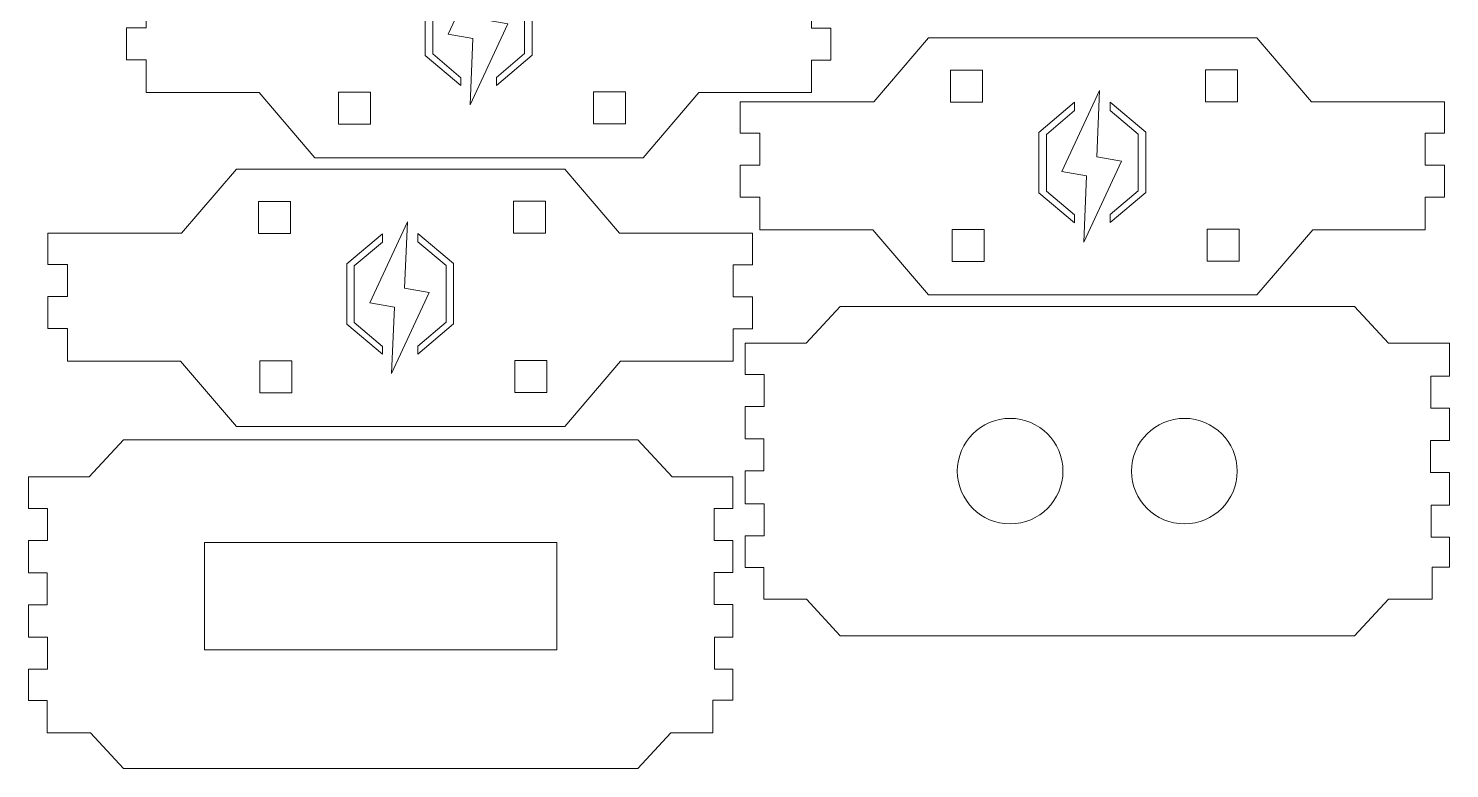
# Model space of a CAD drawing. Header units: centimetres. Extents: x -11.2 to 25.8, y -9.3 to 14.8.
# Drawn here: x -11.23 to 10.96, y -9.33 to 2.24 of the extents above; entities that cross this region are included whole.
import ezdxf

# ---------------------------------------------------------------- set-up
doc = ezdxf.new("R2010")
doc.units = ezdxf.units.CM
doc.header["$MEASUREMENT"] = 0
doc.layers.add('Capa 1', color=7, linetype='Continuous')

msp = doc.modelspace()

# ---------------------------------------------------------------- linework, layer by layer
at = {"layer": 'Capa 1', "color": 242, "lineweight": 20}
for points, knots in [([(-9.695, 3.237), (-9.695, 3.237), (-7.608, 3.237), (-7.608, 3.237), (-7.608, 3.237), (-7.608, 3.237), (-6.753, 4.238), (-6.753, 4.238), (-6.753, 4.238), (-6.753, 4.238), (-1.627, 4.238), (-1.627, 4.238), (-1.627, 4.238), (-1.627, 4.238), (-0.772, 3.237), (-0.772, 3.237), (-0.772, 3.237), (-0.772, 3.237), (1.305, 3.237), (1.305, 3.237), (1.305, 3.237), (1.305, 3.237), (1.305, 2.744), (1.305, 2.744), (1.305, 2.744), (1.305, 2.744), (1.003, 2.744), (1.003, 2.744), (1.003, 2.744), (1.003, 2.744), (1.003, 2.244), (1.003, 2.244), (1.003, 2.244), (1.003, 2.244), (1.305, 2.244), (1.305, 2.244), (1.305, 2.244), (1.305, 2.244), (1.305, 1.744), (1.305, 1.744), (1.305, 1.744), (1.305, 1.744), (1.003, 1.744), (1.003, 1.744), (1.003, 1.744), (1.003, 1.744), (1.003, 1.244), (1.003, 1.244), (1.003, 1.244), (1.003, 1.244), (1.003, 1.237), (1.003, 1.237), (1.003, 1.237), (1.003, 1.237), (-0.756, 1.237), (-0.756, 1.237), (-0.756, 1.237), (-0.756, 1.237), (-1.627, 0.218), (-1.627, 0.218), (-1.627, 0.218), (-1.627, 0.218), (-6.753, 0.218), (-6.753, 0.218), (-6.753, 0.218), (-6.753, 0.218), (-7.624, 1.237), (-7.624, 1.237), (-7.624, 1.237), (-7.624, 1.237), (-9.39, 1.237), (-9.39, 1.237), (-9.39, 1.237), (-9.39, 1.237), (-9.39, 1.245), (-9.39, 1.245), (-9.39, 1.245), (-9.39, 1.245), (-9.39, 1.745), (-9.39, 1.745), (-9.39, 1.745), (-9.39, 1.745), (-9.695, 1.745), (-9.695, 1.745), (-9.695, 1.745), (-9.695, 1.745), (-9.695, 2.245), (-9.695, 2.245), (-9.695, 2.245), (-9.695, 2.245), (-9.39, 2.245), (-9.39, 2.245), (-9.39, 2.245), (-9.39, 2.245), (-9.39, 2.745), (-9.39, 2.745), (-9.39, 2.745), (-9.39, 2.745), (-9.695, 2.745), (-9.695, 2.745), (-9.695, 2.745), (-9.695, 2.745), (-9.695, 3.237), (-9.695, 3.237)], [0, 0, 0, 0, 0.037037, 0.037037, 0.037037, 0.037037, 0.074074, 0.074074, 0.074074, 0.074074, 0.111111, 0.111111, 0.111111, 0.111111, 0.148148, 0.148148, 0.148148, 0.148148, 0.185185, 0.185185, 0.185185, 0.185185, 0.222222, 0.222222, 0.222222, 0.222222, 0.259259, 0.259259, 0.259259, 0.259259, 0.296296, 0.296296, 0.296296, 0.296296, 0.333333, 0.333333, 0.333333, 0.333333, 0.37037, 0.37037, 0.37037, 0.37037, 0.407407, 0.407407, 0.407407, 0.407407, 0.444444, 0.444444, 0.444444, 0.444444, 0.481481, 0.481481, 0.481481, 0.481481, 0.518519, 0.518519, 0.518519, 0.518519, 0.555556, 0.555556, 0.555556, 0.555556, 0.592593, 0.592593, 0.592593, 0.592593, 0.62963, 0.62963, 0.62963, 0.62963, 0.666667, 0.666667, 0.666667, 0.666667, 0.703704, 0.703704, 0.703704, 0.703704, 0.740741, 0.740741, 0.740741, 0.740741, 0.777778, 0.777778, 0.777778, 0.777778, 0.814815, 0.814815, 0.814815, 0.814815, 0.851852, 0.851852, 0.851852, 0.851852, 0.888889, 0.888889, 0.888889, 0.888889, 0.925926, 0.925926, 0.925926, 0.925926, 1, 1, 1, 1]), ([(-4.33, 1.044), (-4.33, 1.044), (-3.743, 2.307), (-3.743, 2.307), (-3.743, 2.307), (-3.743, 2.307), (-4.128, 2.375), (-4.128, 2.375), (-4.128, 2.375), (-4.128, 2.375), (-4.083, 3.412), (-4.083, 3.412), (-4.083, 3.412), (-4.083, 3.412), (-4.671, 2.148), (-4.671, 2.148), (-4.671, 2.148), (-4.671, 2.148), (-4.285, 2.08), (-4.285, 2.08), (-4.285, 2.08), (-4.285, 2.08), (-4.33, 1.044), (-4.33, 1.044)], [0, 0, 0, 0, 0.142857, 0.142857, 0.142857, 0.142857, 0.285714, 0.285714, 0.285714, 0.285714, 0.428571, 0.428571, 0.428571, 0.428571, 0.571429, 0.571429, 0.571429, 0.571429, 0.714286, 0.714286, 0.714286, 0.714286, 1, 1, 1, 1]), ([(-5.029, 1.815), (-5.029, 1.815), (-5.029, 2.757), (-5.029, 2.757), (-5.029, 2.757), (-5.029, 2.757), (-4.474, 3.228), (-4.474, 3.228), (-4.474, 3.228), (-4.474, 3.228), (-4.474, 3.098), (-4.474, 3.098), (-4.474, 3.098), (-4.474, 3.098), (-4.911, 2.727), (-4.911, 2.727), (-4.911, 2.727), (-4.911, 2.727), (-4.911, 1.839), (-4.911, 1.839), (-4.911, 1.839), (-4.911, 1.839), (-4.474, 1.468), (-4.474, 1.468), (-4.474, 1.468), (-4.474, 1.468), (-4.474, 1.344), (-4.474, 1.344), (-4.474, 1.344), (-4.474, 1.344), (-5.029, 1.815), (-5.029, 1.815)], [0, 0, 0, 0, 0.111111, 0.111111, 0.111111, 0.111111, 0.222222, 0.222222, 0.222222, 0.222222, 0.333333, 0.333333, 0.333333, 0.333333, 0.444444, 0.444444, 0.444444, 0.444444, 0.555556, 0.555556, 0.555556, 0.555556, 0.666667, 0.666667, 0.666667, 0.666667, 0.777778, 0.777778, 0.777778, 0.777778, 1, 1, 1, 1]), ([(-3.361, 1.819), (-3.361, 1.819), (-3.361, 2.762), (-3.361, 2.762), (-3.361, 2.762), (-3.361, 2.762), (-3.917, 3.233), (-3.917, 3.233), (-3.917, 3.233), (-3.917, 3.233), (-3.917, 3.102), (-3.917, 3.102), (-3.917, 3.102), (-3.917, 3.102), (-3.479, 2.731), (-3.479, 2.731), (-3.479, 2.731), (-3.479, 2.731), (-3.479, 1.844), (-3.479, 1.844), (-3.479, 1.844), (-3.479, 1.844), (-3.917, 1.473), (-3.917, 1.473), (-3.917, 1.473), (-3.917, 1.473), (-3.917, 1.348), (-3.917, 1.348), (-3.917, 1.348), (-3.917, 1.348), (-3.361, 1.819), (-3.361, 1.819)], [0, 0, 0, 0, 0.111111, 0.111111, 0.111111, 0.111111, 0.222222, 0.222222, 0.222222, 0.222222, 0.333333, 0.333333, 0.333333, 0.333333, 0.444444, 0.444444, 0.444444, 0.444444, 0.555556, 0.555556, 0.555556, 0.555556, 0.666667, 0.666667, 0.666667, 0.666667, 0.777778, 0.777778, 0.777778, 0.777778, 1, 1, 1, 1]), ([(-0.113, 1.092), (-0.113, 1.092), (1.974, 1.092), (1.974, 1.092), (1.974, 1.092), (1.974, 1.092), (2.829, 2.093), (2.829, 2.093), (2.829, 2.093), (2.829, 2.093), (7.956, 2.093), (7.956, 2.093), (7.956, 2.093), (7.956, 2.093), (8.81, 1.092), (8.81, 1.092), (8.81, 1.092), (8.81, 1.092), (10.887, 1.092), (10.887, 1.092), (10.887, 1.092), (10.887, 1.092), (10.887, 0.599), (10.887, 0.599), (10.887, 0.599), (10.887, 0.599), (10.585, 0.599), (10.585, 0.599), (10.585, 0.599), (10.585, 0.599), (10.585, 0.099), (10.585, 0.099), (10.585, 0.099), (10.585, 0.099), (10.887, 0.099), (10.887, 0.099), (10.887, 0.099), (10.887, 0.099), (10.887, -0.401), (10.887, -0.401), (10.887, -0.401), (10.887, -0.401), (10.585, -0.401), (10.585, -0.401), (10.585, -0.401), (10.585, -0.401), (10.585, -0.901), (10.585, -0.901), (10.585, -0.901), (10.585, -0.901), (10.585, -0.908), (10.585, -0.908), (10.585, -0.908), (10.585, -0.908), (8.827, -0.908), (8.827, -0.908), (8.827, -0.908), (8.827, -0.908), (7.956, -1.927), (7.956, -1.927), (7.956, -1.927), (7.956, -1.927), (2.829, -1.927), (2.829, -1.927), (2.829, -1.927), (2.829, -1.927), (1.958, -0.908), (1.958, -0.908), (1.958, -0.908), (1.958, -0.908), (0.192, -0.908), (0.192, -0.908), (0.192, -0.908), (0.192, -0.908), (0.192, -0.9), (0.192, -0.9), (0.192, -0.9), (0.192, -0.9), (0.192, -0.4), (0.192, -0.4), (0.192, -0.4), (0.192, -0.4), (-0.113, -0.4), (-0.113, -0.4), (-0.113, -0.4), (-0.113, -0.4), (-0.113, 0.1), (-0.113, 0.1), (-0.113, 0.1), (-0.113, 0.1), (0.192, 0.1), (0.192, 0.1), (0.192, 0.1), (0.192, 0.1), (0.192, 0.6), (0.192, 0.6), (0.192, 0.6), (0.192, 0.6), (-0.113, 0.6), (-0.113, 0.6), (-0.113, 0.6), (-0.113, 0.6), (-0.113, 1.092), (-0.113, 1.092)], [0, 0, 0, 0, 0.037037, 0.037037, 0.037037, 0.037037, 0.074074, 0.074074, 0.074074, 0.074074, 0.111111, 0.111111, 0.111111, 0.111111, 0.148148, 0.148148, 0.148148, 0.148148, 0.185185, 0.185185, 0.185185, 0.185185, 0.222222, 0.222222, 0.222222, 0.222222, 0.259259, 0.259259, 0.259259, 0.259259, 0.296296, 0.296296, 0.296296, 0.296296, 0.333333, 0.333333, 0.333333, 0.333333, 0.37037, 0.37037, 0.37037, 0.37037, 0.407407, 0.407407, 0.407407, 0.407407, 0.444444, 0.444444, 0.444444, 0.444444, 0.481481, 0.481481, 0.481481, 0.481481, 0.518519, 0.518519, 0.518519, 0.518519, 0.555556, 0.555556, 0.555556, 0.555556, 0.592593, 0.592593, 0.592593, 0.592593, 0.62963, 0.62963, 0.62963, 0.62963, 0.666667, 0.666667, 0.666667, 0.666667, 0.703704, 0.703704, 0.703704, 0.703704, 0.740741, 0.740741, 0.740741, 0.740741, 0.777778, 0.777778, 0.777778, 0.777778, 0.814815, 0.814815, 0.814815, 0.814815, 0.851852, 0.851852, 0.851852, 0.851852, 0.888889, 0.888889, 0.888889, 0.888889, 0.925926, 0.925926, 0.925926, 0.925926, 1, 1, 1, 1]), ([(3.173, 1.586), (3.173, 1.586), (3.673, 1.586), (3.673, 1.586), (3.673, 1.586), (3.673, 1.586), (3.673, 1.086), (3.673, 1.086), (3.673, 1.086), (3.673, 1.086), (3.173, 1.086), (3.173, 1.086), (3.173, 1.086), (3.173, 1.086), (3.173, 1.586), (3.173, 1.586)], [0, 0, 0, 0, 0.2, 0.2, 0.2, 0.2, 0.4, 0.4, 0.4, 0.4, 0.6, 0.6, 0.6, 0.6, 1, 1, 1, 1]), ([(7.155, 1.589), (7.155, 1.589), (7.655, 1.589), (7.655, 1.589), (7.655, 1.589), (7.655, 1.589), (7.655, 1.089), (7.655, 1.089), (7.655, 1.089), (7.655, 1.089), (7.155, 1.089), (7.155, 1.089), (7.155, 1.089), (7.155, 1.089), (7.155, 1.589), (7.155, 1.589)], [0, 0, 0, 0, 0.2, 0.2, 0.2, 0.2, 0.4, 0.4, 0.4, 0.4, 0.6, 0.6, 0.6, 0.6, 1, 1, 1, 1]), ([(-6.387, 1.242), (-6.387, 1.242), (-5.887, 1.242), (-5.887, 1.242), (-5.887, 1.242), (-5.887, 1.242), (-5.887, 0.742), (-5.887, 0.742), (-5.887, 0.742), (-5.887, 0.742), (-6.387, 0.742), (-6.387, 0.742), (-6.387, 0.742), (-6.387, 0.742), (-6.387, 1.242), (-6.387, 1.242)], [0, 0, 0, 0, 0.2, 0.2, 0.2, 0.2, 0.4, 0.4, 0.4, 0.4, 0.6, 0.6, 0.6, 0.6, 1, 1, 1, 1]), ([(-2.405, 1.245), (-2.405, 1.245), (-1.905, 1.245), (-1.905, 1.245), (-1.905, 1.245), (-1.905, 1.245), (-1.905, 0.745), (-1.905, 0.745), (-1.905, 0.745), (-1.905, 0.745), (-2.405, 0.745), (-2.405, 0.745), (-2.405, 0.745), (-2.405, 0.745), (-2.405, 1.245), (-2.405, 1.245)], [0, 0, 0, 0, 0.2, 0.2, 0.2, 0.2, 0.4, 0.4, 0.4, 0.4, 0.6, 0.6, 0.6, 0.6, 1, 1, 1, 1]), ([(5.252, -1.101), (5.252, -1.101), (5.839, 0.162), (5.839, 0.162), (5.839, 0.162), (5.839, 0.162), (5.454, 0.23), (5.454, 0.23), (5.454, 0.23), (5.454, 0.23), (5.499, 1.267), (5.499, 1.267), (5.499, 1.267), (5.499, 1.267), (4.911, 0.003), (4.911, 0.003), (4.911, 0.003), (4.911, 0.003), (5.297, -0.065), (5.297, -0.065), (5.297, -0.065), (5.297, -0.065), (5.252, -1.101), (5.252, -1.101)], [0, 0, 0, 0, 0.142857, 0.142857, 0.142857, 0.142857, 0.285714, 0.285714, 0.285714, 0.285714, 0.428571, 0.428571, 0.428571, 0.428571, 0.571429, 0.571429, 0.571429, 0.571429, 0.714286, 0.714286, 0.714286, 0.714286, 1, 1, 1, 1]), ([(4.553, -0.33), (4.553, -0.33), (4.553, 0.612), (4.553, 0.612), (4.553, 0.612), (4.553, 0.612), (5.109, 1.083), (5.109, 1.083), (5.109, 1.083), (5.109, 1.083), (5.109, 0.953), (5.109, 0.953), (5.109, 0.953), (5.109, 0.953), (4.671, 0.582), (4.671, 0.582), (4.671, 0.582), (4.671, 0.582), (4.671, -0.306), (4.671, -0.306), (4.671, -0.306), (4.671, -0.306), (5.109, -0.677), (5.109, -0.677), (5.109, -0.677), (5.109, -0.677), (5.109, -0.801), (5.109, -0.801), (5.109, -0.801), (5.109, -0.801), (4.553, -0.33), (4.553, -0.33)], [0, 0, 0, 0, 0.111111, 0.111111, 0.111111, 0.111111, 0.222222, 0.222222, 0.222222, 0.222222, 0.333333, 0.333333, 0.333333, 0.333333, 0.444444, 0.444444, 0.444444, 0.444444, 0.555556, 0.555556, 0.555556, 0.555556, 0.666667, 0.666667, 0.666667, 0.666667, 0.777778, 0.777778, 0.777778, 0.777778, 1, 1, 1, 1]), ([(6.221, -0.326), (6.221, -0.326), (6.221, 0.617), (6.221, 0.617), (6.221, 0.617), (6.221, 0.617), (5.665, 1.088), (5.665, 1.088), (5.665, 1.088), (5.665, 1.088), (5.665, 0.957), (5.665, 0.957), (5.665, 0.957), (5.665, 0.957), (6.103, 0.586), (6.103, 0.586), (6.103, 0.586), (6.103, 0.586), (6.103, -0.301), (6.103, -0.301), (6.103, -0.301), (6.103, -0.301), (5.665, -0.672), (5.665, -0.672), (5.665, -0.672), (5.665, -0.672), (5.665, -0.797), (5.665, -0.797), (5.665, -0.797), (5.665, -0.797), (6.221, -0.326), (6.221, -0.326)], [0, 0, 0, 0, 0.111111, 0.111111, 0.111111, 0.111111, 0.222222, 0.222222, 0.222222, 0.222222, 0.333333, 0.333333, 0.333333, 0.333333, 0.444444, 0.444444, 0.444444, 0.444444, 0.555556, 0.555556, 0.555556, 0.555556, 0.666667, 0.666667, 0.666667, 0.666667, 0.777778, 0.777778, 0.777778, 0.777778, 1, 1, 1, 1]), ([(-10.922, -0.961), (-10.922, -0.961), (-8.835, -0.961), (-8.835, -0.961), (-8.835, -0.961), (-8.835, -0.961), (-7.98, 0.04), (-7.98, 0.04), (-7.98, 0.04), (-7.98, 0.04), (-2.853, 0.04), (-2.853, 0.04), (-2.853, 0.04), (-2.853, 0.04), (-1.999, -0.961), (-1.999, -0.961), (-1.999, -0.961), (-1.999, -0.961), (0.078, -0.961), (0.078, -0.961), (0.078, -0.961), (0.078, -0.961), (0.078, -1.454), (0.078, -1.454), (0.078, -1.454), (0.078, -1.454), (-0.224, -1.454), (-0.224, -1.454), (-0.224, -1.454), (-0.224, -1.454), (-0.224, -1.954), (-0.224, -1.954), (-0.224, -1.954), (-0.224, -1.954), (0.078, -1.954), (0.078, -1.954), (0.078, -1.954), (0.078, -1.954), (0.078, -2.454), (0.078, -2.454), (0.078, -2.454), (0.078, -2.454), (-0.224, -2.454), (-0.224, -2.454), (-0.224, -2.454), (-0.224, -2.454), (-0.224, -2.954), (-0.224, -2.954), (-0.224, -2.954), (-0.224, -2.954), (-0.224, -2.961), (-0.224, -2.961), (-0.224, -2.961), (-0.224, -2.961), (-1.982, -2.961), (-1.982, -2.961), (-1.982, -2.961), (-1.982, -2.961), (-2.853, -3.98), (-2.853, -3.98), (-2.853, -3.98), (-2.853, -3.98), (-7.98, -3.98), (-7.98, -3.98), (-7.98, -3.98), (-7.98, -3.98), (-8.851, -2.961), (-8.851, -2.961), (-8.851, -2.961), (-8.851, -2.961), (-10.617, -2.961), (-10.617, -2.961), (-10.617, -2.961), (-10.617, -2.961), (-10.617, -2.953), (-10.617, -2.953), (-10.617, -2.953), (-10.617, -2.953), (-10.617, -2.453), (-10.617, -2.453), (-10.617, -2.453), (-10.617, -2.453), (-10.922, -2.453), (-10.922, -2.453), (-10.922, -2.453), (-10.922, -2.453), (-10.922, -1.953), (-10.922, -1.953), (-10.922, -1.953), (-10.922, -1.953), (-10.617, -1.953), (-10.617, -1.953), (-10.617, -1.953), (-10.617, -1.953), (-10.617, -1.453), (-10.617, -1.453), (-10.617, -1.453), (-10.617, -1.453), (-10.922, -1.453), (-10.922, -1.453), (-10.922, -1.453), (-10.922, -1.453), (-10.922, -0.961), (-10.922, -0.961)], [0, 0, 0, 0, 0.037037, 0.037037, 0.037037, 0.037037, 0.074074, 0.074074, 0.074074, 0.074074, 0.111111, 0.111111, 0.111111, 0.111111, 0.148148, 0.148148, 0.148148, 0.148148, 0.185185, 0.185185, 0.185185, 0.185185, 0.222222, 0.222222, 0.222222, 0.222222, 0.259259, 0.259259, 0.259259, 0.259259, 0.296296, 0.296296, 0.296296, 0.296296, 0.333333, 0.333333, 0.333333, 0.333333, 0.37037, 0.37037, 0.37037, 0.37037, 0.407407, 0.407407, 0.407407, 0.407407, 0.444444, 0.444444, 0.444444, 0.444444, 0.481481, 0.481481, 0.481481, 0.481481, 0.518519, 0.518519, 0.518519, 0.518519, 0.555556, 0.555556, 0.555556, 0.555556, 0.592593, 0.592593, 0.592593, 0.592593, 0.62963, 0.62963, 0.62963, 0.62963, 0.666667, 0.666667, 0.666667, 0.666667, 0.703704, 0.703704, 0.703704, 0.703704, 0.740741, 0.740741, 0.740741, 0.740741, 0.777778, 0.777778, 0.777778, 0.777778, 0.814815, 0.814815, 0.814815, 0.814815, 0.851852, 0.851852, 0.851852, 0.851852, 0.888889, 0.888889, 0.888889, 0.888889, 0.925926, 0.925926, 0.925926, 0.925926, 1, 1, 1, 1]), ([(-7.636, -0.467), (-7.636, -0.467), (-7.136, -0.467), (-7.136, -0.467), (-7.136, -0.467), (-7.136, -0.467), (-7.136, -0.967), (-7.136, -0.967), (-7.136, -0.967), (-7.136, -0.967), (-7.636, -0.967), (-7.636, -0.967), (-7.636, -0.967), (-7.636, -0.967), (-7.636, -0.467), (-7.636, -0.467)], [0, 0, 0, 0, 0.2, 0.2, 0.2, 0.2, 0.4, 0.4, 0.4, 0.4, 0.6, 0.6, 0.6, 0.6, 1, 1, 1, 1]), ([(-3.654, -0.464), (-3.654, -0.464), (-3.154, -0.464), (-3.154, -0.464), (-3.154, -0.464), (-3.154, -0.464), (-3.154, -0.964), (-3.154, -0.964), (-3.154, -0.964), (-3.154, -0.964), (-3.654, -0.964), (-3.654, -0.964), (-3.654, -0.964), (-3.654, -0.964), (-3.654, -0.464), (-3.654, -0.464)], [0, 0, 0, 0, 0.2, 0.2, 0.2, 0.2, 0.4, 0.4, 0.4, 0.4, 0.6, 0.6, 0.6, 0.6, 1, 1, 1, 1]), ([(-5.557, -3.154), (-5.557, -3.154), (-4.97, -1.891), (-4.97, -1.891), (-4.97, -1.891), (-4.97, -1.891), (-5.355, -1.823), (-5.355, -1.823), (-5.355, -1.823), (-5.355, -1.823), (-5.31, -0.787), (-5.31, -0.787), (-5.31, -0.787), (-5.31, -0.787), (-5.897, -2.05), (-5.897, -2.05), (-5.897, -2.05), (-5.897, -2.05), (-5.512, -2.118), (-5.512, -2.118), (-5.512, -2.118), (-5.512, -2.118), (-5.557, -3.154), (-5.557, -3.154)], [0, 0, 0, 0, 0.142857, 0.142857, 0.142857, 0.142857, 0.285714, 0.285714, 0.285714, 0.285714, 0.428571, 0.428571, 0.428571, 0.428571, 0.571429, 0.571429, 0.571429, 0.571429, 0.714286, 0.714286, 0.714286, 0.714286, 1, 1, 1, 1]), ([(-6.256, -2.383), (-6.256, -2.383), (-6.256, -1.441), (-6.256, -1.441), (-6.256, -1.441), (-6.256, -1.441), (-5.7, -0.97), (-5.7, -0.97), (-5.7, -0.97), (-5.7, -0.97), (-5.7, -1.101), (-5.7, -1.101), (-5.7, -1.101), (-5.7, -1.101), (-6.138, -1.471), (-6.138, -1.471), (-6.138, -1.471), (-6.138, -1.471), (-6.138, -2.359), (-6.138, -2.359), (-6.138, -2.359), (-6.138, -2.359), (-5.7, -2.73), (-5.7, -2.73), (-5.7, -2.73), (-5.7, -2.73), (-5.7, -2.854), (-5.7, -2.854), (-5.7, -2.854), (-5.7, -2.854), (-6.256, -2.383), (-6.256, -2.383)], [0, 0, 0, 0, 0.111111, 0.111111, 0.111111, 0.111111, 0.222222, 0.222222, 0.222222, 0.222222, 0.333333, 0.333333, 0.333333, 0.333333, 0.444444, 0.444444, 0.444444, 0.444444, 0.555556, 0.555556, 0.555556, 0.555556, 0.666667, 0.666667, 0.666667, 0.666667, 0.777778, 0.777778, 0.777778, 0.777778, 1, 1, 1, 1]), ([(-4.588, -2.379), (-4.588, -2.379), (-4.588, -1.437), (-4.588, -1.437), (-4.588, -1.437), (-4.588, -1.437), (-5.144, -0.966), (-5.144, -0.966), (-5.144, -0.966), (-5.144, -0.966), (-5.144, -1.096), (-5.144, -1.096), (-5.144, -1.096), (-5.144, -1.096), (-4.706, -1.467), (-4.706, -1.467), (-4.706, -1.467), (-4.706, -1.467), (-4.706, -2.354), (-4.706, -2.354), (-4.706, -2.354), (-4.706, -2.354), (-5.144, -2.725), (-5.144, -2.725), (-5.144, -2.725), (-5.144, -2.725), (-5.144, -2.85), (-5.144, -2.85), (-5.144, -2.85), (-5.144, -2.85), (-4.588, -2.379), (-4.588, -2.379)], [0, 0, 0, 0, 0.111111, 0.111111, 0.111111, 0.111111, 0.222222, 0.222222, 0.222222, 0.222222, 0.333333, 0.333333, 0.333333, 0.333333, 0.444444, 0.444444, 0.444444, 0.444444, 0.555556, 0.555556, 0.555556, 0.555556, 0.666667, 0.666667, 0.666667, 0.666667, 0.777778, 0.777778, 0.777778, 0.777778, 1, 1, 1, 1]), ([(3.196, -0.903), (3.196, -0.903), (3.696, -0.903), (3.696, -0.903), (3.696, -0.903), (3.696, -0.903), (3.696, -1.403), (3.696, -1.403), (3.696, -1.403), (3.696, -1.403), (3.196, -1.403), (3.196, -1.403), (3.196, -1.403), (3.196, -1.403), (3.196, -0.903), (3.196, -0.903)], [0, 0, 0, 0, 0.2, 0.2, 0.2, 0.2, 0.4, 0.4, 0.4, 0.4, 0.6, 0.6, 0.6, 0.6, 1, 1, 1, 1]), ([(7.178, -0.9), (7.178, -0.9), (7.678, -0.9), (7.678, -0.9), (7.678, -0.9), (7.678, -0.9), (7.678, -1.4), (7.678, -1.4), (7.678, -1.4), (7.678, -1.4), (7.178, -1.4), (7.178, -1.4), (7.178, -1.4), (7.178, -1.4), (7.178, -0.9), (7.178, -0.9)], [0, 0, 0, 0, 0.2, 0.2, 0.2, 0.2, 0.4, 0.4, 0.4, 0.4, 0.6, 0.6, 0.6, 0.6, 1, 1, 1, 1]), ([(-0.036, -2.683), (-0.036, -2.683), (0.916, -2.683), (0.916, -2.683), (0.916, -2.683), (0.916, -2.683), (1.449, -2.106), (1.449, -2.106), (1.449, -2.106), (1.449, -2.106), (9.479, -2.106), (9.479, -2.106), (9.479, -2.106), (9.479, -2.106), (10.012, -2.683), (10.012, -2.683), (10.012, -2.683), (10.012, -2.683), (10.964, -2.683), (10.964, -2.683), (10.964, -2.683), (10.964, -2.683), (10.964, -3.194), (10.964, -3.194), (10.964, -3.194), (10.964, -3.194), (10.671, -3.194), (10.671, -3.194), (10.671, -3.194), (10.671, -3.194), (10.671, -3.694), (10.671, -3.694), (10.671, -3.694), (10.671, -3.694), (10.964, -3.694), (10.964, -3.694), (10.964, -3.694), (10.964, -3.694), (10.964, -4.199), (10.964, -4.199), (10.964, -4.199), (10.964, -4.199), (10.669, -4.199), (10.669, -4.199), (10.669, -4.199), (10.669, -4.199), (10.669, -4.699), (10.669, -4.699), (10.669, -4.699), (10.669, -4.699), (10.964, -4.699), (10.964, -4.699), (10.964, -4.699), (10.964, -4.699), (10.964, -5.214), (10.964, -5.214), (10.964, -5.214), (10.964, -5.214), (10.676, -5.214), (10.676, -5.214), (10.676, -5.214), (10.676, -5.214), (10.676, -5.714), (10.676, -5.714), (10.676, -5.714), (10.676, -5.714), (10.964, -5.714), (10.964, -5.714), (10.964, -5.714), (10.964, -5.714), (10.964, -6.18), (10.964, -6.18), (10.964, -6.18), (10.964, -6.18), (10.69, -6.18), (10.69, -6.18), (10.69, -6.18), (10.69, -6.18), (10.69, -6.19), (10.69, -6.19), (10.69, -6.19), (10.69, -6.19), (10.69, -6.68), (10.69, -6.68), (10.69, -6.68), (10.69, -6.68), (10.69, -6.683), (10.69, -6.683), (10.69, -6.683), (10.69, -6.683), (10.008, -6.683), (10.008, -6.683), (10.008, -6.683), (10.008, -6.683), (9.479, -7.255), (9.479, -7.255), (9.479, -7.255), (9.479, -7.255), (1.449, -7.255), (1.449, -7.255), (1.449, -7.255), (1.449, -7.255), (0.921, -6.683), (0.921, -6.683), (0.921, -6.683), (0.921, -6.683), (0.258, -6.683), (0.258, -6.683), (0.258, -6.683), (0.258, -6.683), (0.258, -6.185), (0.258, -6.185), (0.258, -6.185), (0.258, -6.185), (-0.036, -6.185), (-0.036, -6.185), (-0.036, -6.185), (-0.036, -6.185), (-0.036, -5.689), (-0.036, -5.689), (-0.036, -5.689), (-0.036, -5.689), (0.264, -5.689), (0.264, -5.689), (0.264, -5.689), (0.264, -5.689), (0.264, -5.189), (0.264, -5.189), (0.264, -5.189), (0.264, -5.189), (-0.036, -5.189), (-0.036, -5.189), (-0.036, -5.189), (-0.036, -5.189), (-0.036, -4.674), (-0.036, -4.674), (-0.036, -4.674), (-0.036, -4.674), (0.259, -4.674), (0.259, -4.674), (0.259, -4.674), (0.259, -4.674), (0.259, -4.174), (0.259, -4.174), (0.259, -4.174), (0.259, -4.174), (-0.036, -4.174), (-0.036, -4.174), (-0.036, -4.174), (-0.036, -4.174), (-0.036, -3.669), (-0.036, -3.669), (-0.036, -3.669), (-0.036, -3.669), (0.26, -3.669), (0.26, -3.669), (0.26, -3.669), (0.26, -3.669), (0.26, -3.169), (0.26, -3.169), (0.26, -3.169), (0.26, -3.169), (-0.036, -3.169), (-0.036, -3.169), (-0.036, -3.169), (-0.036, -3.169), (-0.036, -2.683), (-0.036, -2.683)], [0, 0, 0, 0, 0.023256, 0.023256, 0.023256, 0.023256, 0.046512, 0.046512, 0.046512, 0.046512, 0.069767, 0.069767, 0.069767, 0.069767, 0.093023, 0.093023, 0.093023, 0.093023, 0.116279, 0.116279, 0.116279, 0.116279, 0.139535, 0.139535, 0.139535, 0.139535, 0.162791, 0.162791, 0.162791, 0.162791, 0.186047, 0.186047, 0.186047, 0.186047, 0.209302, 0.209302, 0.209302, 0.209302, 0.232558, 0.232558, 0.232558, 0.232558, 0.255814, 0.255814, 0.255814, 0.255814, 0.27907, 0.27907, 0.27907, 0.27907, 0.302326, 0.302326, 0.302326, 0.302326, 0.325581, 0.325581, 0.325581, 0.325581, 0.348837, 0.348837, 0.348837, 0.348837, 0.372093, 0.372093, 0.372093, 0.372093, 0.395349, 0.395349, 0.395349, 0.395349, 0.418605, 0.418605, 0.418605, 0.418605, 0.44186, 0.44186, 0.44186, 0.44186, 0.465116, 0.465116, 0.465116, 0.465116, 0.488372, 0.488372, 0.488372, 0.488372, 0.511628, 0.511628, 0.511628, 0.511628, 0.534884, 0.534884, 0.534884, 0.534884, 0.55814, 0.55814, 0.55814, 0.55814, 0.581395, 0.581395, 0.581395, 0.581395, 0.604651, 0.604651, 0.604651, 0.604651, 0.627907, 0.627907, 0.627907, 0.627907, 0.651163, 0.651163, 0.651163, 0.651163, 0.674419, 0.674419, 0.674419, 0.674419, 0.697674, 0.697674, 0.697674, 0.697674, 0.72093, 0.72093, 0.72093, 0.72093, 0.744186, 0.744186, 0.744186, 0.744186, 0.767442, 0.767442, 0.767442, 0.767442, 0.790698, 0.790698, 0.790698, 0.790698, 0.813953, 0.813953, 0.813953, 0.813953, 0.837209, 0.837209, 0.837209, 0.837209, 0.860465, 0.860465, 0.860465, 0.860465, 0.883721, 0.883721, 0.883721, 0.883721, 0.906977, 0.906977, 0.906977, 0.906977, 0.930233, 0.930233, 0.930233, 0.930233, 0.953488, 0.953488, 0.953488, 0.953488, 1, 1, 1, 1]), ([(-7.613, -2.956), (-7.613, -2.956), (-7.113, -2.956), (-7.113, -2.956), (-7.113, -2.956), (-7.113, -2.956), (-7.113, -3.456), (-7.113, -3.456), (-7.113, -3.456), (-7.113, -3.456), (-7.613, -3.456), (-7.613, -3.456), (-7.613, -3.456), (-7.613, -3.456), (-7.613, -2.956), (-7.613, -2.956)], [0, 0, 0, 0, 0.2, 0.2, 0.2, 0.2, 0.4, 0.4, 0.4, 0.4, 0.6, 0.6, 0.6, 0.6, 1, 1, 1, 1]), ([(-3.631, -2.953), (-3.631, -2.953), (-3.131, -2.953), (-3.131, -2.953), (-3.131, -2.953), (-3.131, -2.953), (-3.131, -3.453), (-3.131, -3.453), (-3.131, -3.453), (-3.131, -3.453), (-3.631, -3.453), (-3.631, -3.453), (-3.631, -3.453), (-3.631, -3.453), (-3.631, -2.953), (-3.631, -2.953)], [0, 0, 0, 0, 0.2, 0.2, 0.2, 0.2, 0.4, 0.4, 0.4, 0.4, 0.6, 0.6, 0.6, 0.6, 1, 1, 1, 1]), ([(4.103, -3.855), (4.558, -3.855), (4.928, -4.225), (4.928, -4.68), (4.928, -4.68), (4.928, -5.136), (4.558, -5.505), (4.103, -5.505), (4.103, -5.505), (3.647, -5.505), (3.278, -5.136), (3.278, -4.68), (3.278, -4.68), (3.278, -4.225), (3.647, -3.855), (4.103, -3.855)], [0, 0, 0, 0, 0.2, 0.2, 0.2, 0.2, 0.4, 0.4, 0.4, 0.4, 0.6, 0.6, 0.6, 0.6, 1, 1, 1, 1]), ([(6.824, -3.855), (7.28, -3.855), (7.649, -4.225), (7.649, -4.68), (7.649, -4.68), (7.649, -5.136), (7.28, -5.505), (6.824, -5.505), (6.824, -5.505), (6.369, -5.505), (5.999, -5.136), (5.999, -4.68), (5.999, -4.68), (5.999, -4.225), (6.369, -3.855), (6.824, -3.855)], [0, 0, 0, 0, 0.2, 0.2, 0.2, 0.2, 0.4, 0.4, 0.4, 0.4, 0.6, 0.6, 0.6, 0.6, 1, 1, 1, 1]), ([(-11.227, -4.771), (-11.227, -4.771), (-10.276, -4.771), (-10.276, -4.771), (-10.276, -4.771), (-10.276, -4.771), (-9.741, -4.192), (-9.741, -4.192), (-9.741, -4.192), (-9.741, -4.192), (-1.712, -4.192), (-1.712, -4.192), (-1.712, -4.192), (-1.712, -4.192), (-1.177, -4.771), (-1.177, -4.771), (-1.177, -4.771), (-1.177, -4.771), (-0.227, -4.771), (-0.227, -4.771), (-0.227, -4.771), (-0.227, -4.771), (-0.227, -5.262), (-0.227, -5.262), (-0.227, -5.262), (-0.227, -5.262), (-0.518, -5.262), (-0.518, -5.262), (-0.518, -5.262), (-0.518, -5.262), (-0.518, -5.762), (-0.518, -5.762), (-0.518, -5.762), (-0.518, -5.762), (-0.227, -5.762), (-0.227, -5.762), (-0.227, -5.762), (-0.227, -5.762), (-0.227, -6.266), (-0.227, -6.266), (-0.227, -6.266), (-0.227, -6.266), (-0.52, -6.266), (-0.52, -6.266), (-0.52, -6.266), (-0.52, -6.266), (-0.52, -6.766), (-0.52, -6.766), (-0.52, -6.766), (-0.52, -6.766), (-0.227, -6.766), (-0.227, -6.766), (-0.227, -6.766), (-0.227, -6.766), (-0.227, -7.272), (-0.227, -7.272), (-0.227, -7.272), (-0.227, -7.272), (-0.513, -7.272), (-0.513, -7.272), (-0.513, -7.272), (-0.513, -7.272), (-0.513, -7.772), (-0.513, -7.772), (-0.513, -7.772), (-0.513, -7.772), (-0.227, -7.772), (-0.227, -7.772), (-0.227, -7.772), (-0.227, -7.772), (-0.227, -8.257), (-0.227, -8.257), (-0.227, -8.257), (-0.227, -8.257), (-0.539, -8.257), (-0.539, -8.257), (-0.539, -8.257), (-0.539, -8.257), (-0.539, -8.757), (-0.539, -8.757), (-0.539, -8.757), (-0.539, -8.757), (-0.539, -8.771), (-0.539, -8.771), (-0.539, -8.771), (-0.539, -8.771), (-1.197, -8.771), (-1.197, -8.771), (-1.197, -8.771), (-1.197, -8.771), (-1.712, -9.328), (-1.712, -9.328), (-1.712, -9.328), (-1.712, -9.328), (-9.741, -9.328), (-9.741, -9.328), (-9.741, -9.328), (-9.741, -9.328), (-10.257, -8.771), (-10.257, -8.771), (-10.257, -8.771), (-10.257, -8.771), (-10.932, -8.771), (-10.932, -8.771), (-10.932, -8.771), (-10.932, -8.771), (-10.932, -8.762), (-10.932, -8.762), (-10.932, -8.762), (-10.932, -8.762), (-10.932, -8.262), (-10.932, -8.262), (-10.932, -8.262), (-10.932, -8.262), (-11.227, -8.262), (-11.227, -8.262), (-11.227, -8.262), (-11.227, -8.262), (-11.227, -7.777), (-11.227, -7.777), (-11.227, -7.777), (-11.227, -7.777), (-10.927, -7.777), (-10.927, -7.777), (-10.927, -7.777), (-10.927, -7.777), (-10.927, -7.277), (-10.927, -7.277), (-10.927, -7.277), (-10.927, -7.277), (-11.227, -7.277), (-11.227, -7.277), (-11.227, -7.277), (-11.227, -7.277), (-11.227, -6.771), (-11.227, -6.771), (-11.227, -6.771), (-11.227, -6.771), (-10.932, -6.771), (-10.932, -6.771), (-10.932, -6.771), (-10.932, -6.771), (-10.932, -6.271), (-10.932, -6.271), (-10.932, -6.271), (-10.932, -6.271), (-11.227, -6.271), (-11.227, -6.271), (-11.227, -6.271), (-11.227, -6.271), (-11.227, -5.766), (-11.227, -5.766), (-11.227, -5.766), (-11.227, -5.766), (-10.93, -5.766), (-10.93, -5.766), (-10.93, -5.766), (-10.93, -5.766), (-10.93, -5.266), (-10.93, -5.266), (-10.93, -5.266), (-10.93, -5.266), (-11.227, -5.266), (-11.227, -5.266), (-11.227, -5.266), (-11.227, -5.266), (-11.227, -4.771), (-11.227, -4.771)], [0, 0, 0, 0, 0.023256, 0.023256, 0.023256, 0.023256, 0.046512, 0.046512, 0.046512, 0.046512, 0.069767, 0.069767, 0.069767, 0.069767, 0.093023, 0.093023, 0.093023, 0.093023, 0.116279, 0.116279, 0.116279, 0.116279, 0.139535, 0.139535, 0.139535, 0.139535, 0.162791, 0.162791, 0.162791, 0.162791, 0.186047, 0.186047, 0.186047, 0.186047, 0.209302, 0.209302, 0.209302, 0.209302, 0.232558, 0.232558, 0.232558, 0.232558, 0.255814, 0.255814, 0.255814, 0.255814, 0.27907, 0.27907, 0.27907, 0.27907, 0.302326, 0.302326, 0.302326, 0.302326, 0.325581, 0.325581, 0.325581, 0.325581, 0.348837, 0.348837, 0.348837, 0.348837, 0.372093, 0.372093, 0.372093, 0.372093, 0.395349, 0.395349, 0.395349, 0.395349, 0.418605, 0.418605, 0.418605, 0.418605, 0.44186, 0.44186, 0.44186, 0.44186, 0.465116, 0.465116, 0.465116, 0.465116, 0.488372, 0.488372, 0.488372, 0.488372, 0.511628, 0.511628, 0.511628, 0.511628, 0.534884, 0.534884, 0.534884, 0.534884, 0.55814, 0.55814, 0.55814, 0.55814, 0.581395, 0.581395, 0.581395, 0.581395, 0.604651, 0.604651, 0.604651, 0.604651, 0.627907, 0.627907, 0.627907, 0.627907, 0.651163, 0.651163, 0.651163, 0.651163, 0.674419, 0.674419, 0.674419, 0.674419, 0.697674, 0.697674, 0.697674, 0.697674, 0.72093, 0.72093, 0.72093, 0.72093, 0.744186, 0.744186, 0.744186, 0.744186, 0.767442, 0.767442, 0.767442, 0.767442, 0.790698, 0.790698, 0.790698, 0.790698, 0.813953, 0.813953, 0.813953, 0.813953, 0.837209, 0.837209, 0.837209, 0.837209, 0.860465, 0.860465, 0.860465, 0.860465, 0.883721, 0.883721, 0.883721, 0.883721, 0.906977, 0.906977, 0.906977, 0.906977, 0.930233, 0.930233, 0.930233, 0.930233, 0.953488, 0.953488, 0.953488, 0.953488, 1, 1, 1, 1]), ([(-8.477, -5.795), (-8.477, -5.795), (-2.977, -5.795), (-2.977, -5.795), (-2.977, -5.795), (-2.977, -5.795), (-2.977, -7.472), (-2.977, -7.472), (-2.977, -7.472), (-2.977, -7.472), (-8.477, -7.472), (-8.477, -7.472), (-8.477, -7.472), (-8.477, -7.472), (-8.477, -5.795), (-8.477, -5.795)], [0, 0, 0, 0, 0.2, 0.2, 0.2, 0.2, 0.4, 0.4, 0.4, 0.4, 0.6, 0.6, 0.6, 0.6, 1, 1, 1, 1])]:
    msp.add_open_spline(points, degree=3, knots=knots, dxfattribs=at)

doc.saveas('drawing.dxf')
